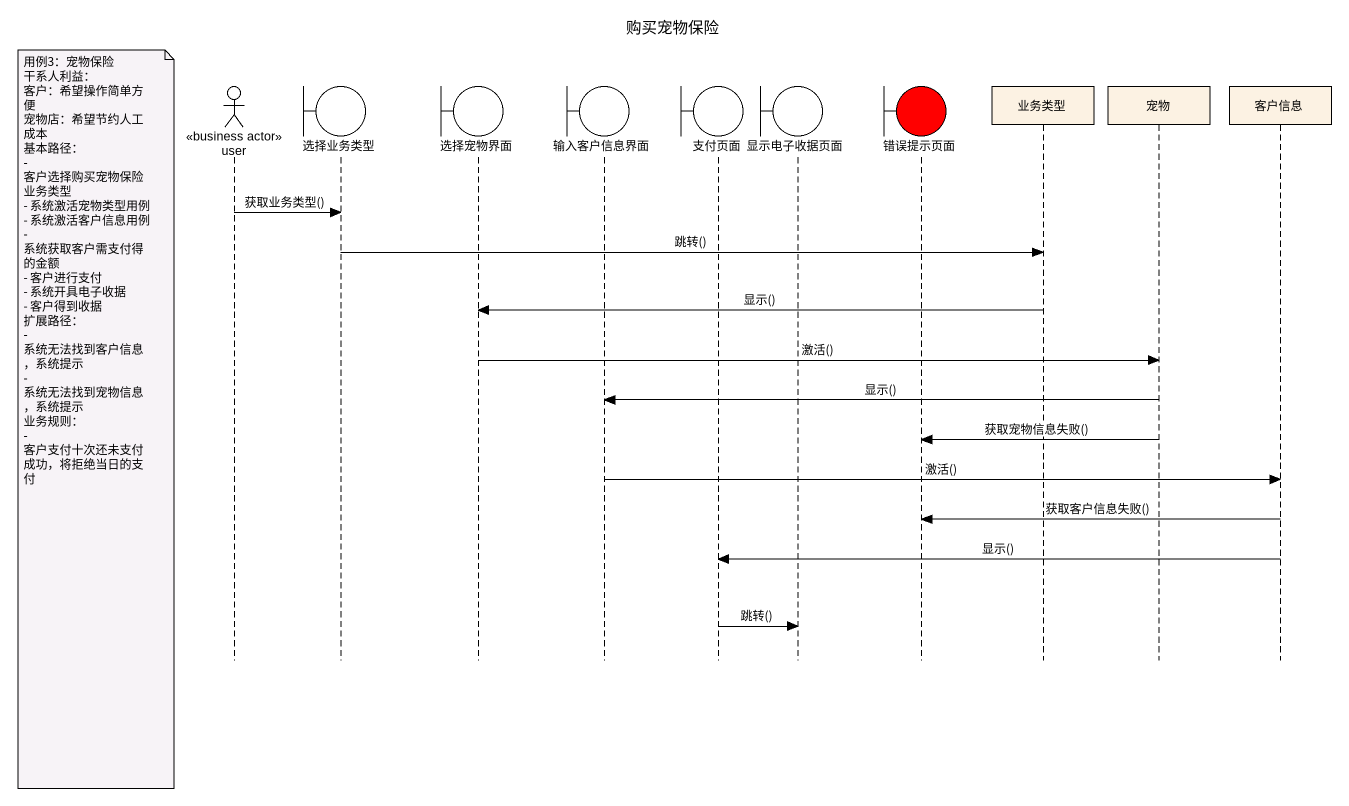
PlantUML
@startuml
title 购买宠物保险
hide footbox
actor user <<business actor>>
boundary 选择业务类型
boundary 选择宠物界面
boundary 输入客户信息界面
boundary 支付页面
boundary 显示电子收据页面
boundary 错误提示页面 #FF0000
participant 业务类型
participant 宠物
participant 客户信息

user -> 选择业务类型 : 获取业务类型()
选择业务类型 -> 业务类型 : 跳转()
业务类型 -> 选择宠物界面 : 显示()
选择宠物界面 -> 宠物 : 激活()
宠物 -> 输入客户信息界面 : 显示()
note left of user
  用例3：宠物保险
  干系人利益：
  客户：希望操作简单方便
  宠物店：希望节约人工成本
  基本路径：
  - 客户选择购买宠物保险业务类型
  - 系统激活宠物类型用例
  - 系统激活客户信息用例
  - 系统获取客户需支付得的金额
  - 客户进行支付
  - 系统开具电子收据
  - 客户得到收据
  扩展路径：
  - 系统无法找到客户信息，系统提示
  - 系统无法找到宠物信息，系统提示
  业务规则：
  - 客户支付十次还未支付成功，将拒绝当日的支付
end note
宠物 -> 错误提示页面 : 获取宠物信息失败()
输入客户信息界面 -> 客户信息 : 激活()
客户信息 -> 错误提示页面 : 获取客户信息失败()
客户信息 -> 支付页面 : 显示()
支付页面 -> 显示电子收据页面 : 跳转()
@enduml
